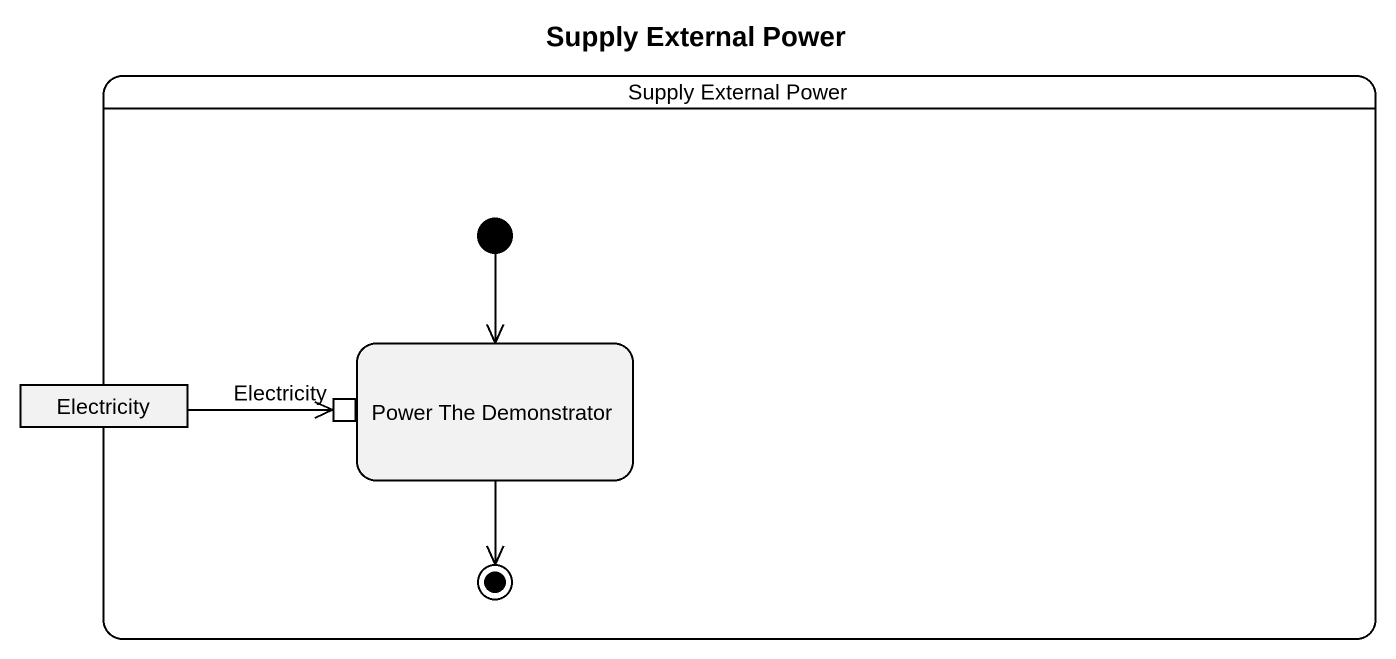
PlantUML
@startuml
title Supply External Power
hide empty description
state "Supply External Power" as Supply_External_Power {
  state "Power The Demonstrator" as Power_The_Demonstrator {
    state "Electricity" as Electricity_2 <<inputPin>>
  }
  state Electricity <<object>>
  [*] --> Power_The_Demonstrator
  Power_The_Demonstrator --> [*]
}
Electricity -right-> Electricity_2
@enduml
